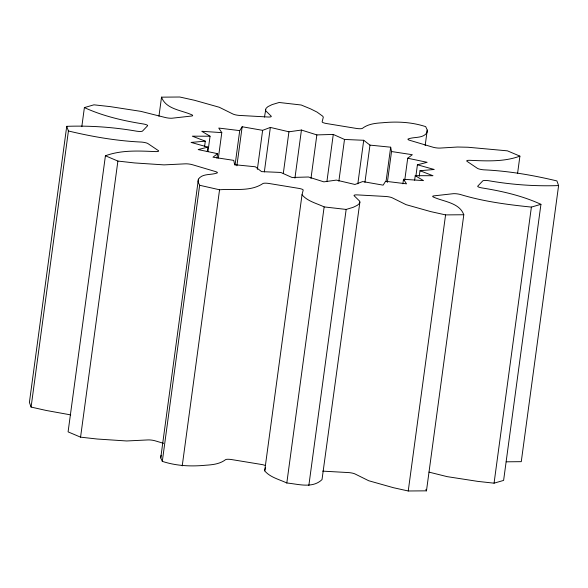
<?xml version="1.0" encoding="UTF-8"?>
<svg xmlns="http://www.w3.org/2000/svg" width="588" height="588" viewBox="0 0 588 588"><rect width="100%" height="100%" fill="white"/><g stroke="black" fill="none" stroke-linecap="round" stroke-linejoin="round"><path stroke-width="0.88" d="M265.269 465.542A5.579 1.103 7.7 0 0 260.638 464.329L232.547 459.72A5.579 1.103 7.7 0 0 225.689 459.581C219.941 464.005 212.797 464.777 205.822 465.218C191.115 466.651 176.451 465.997 162.31 461.36L160.744 457.898L161.083 455.259M163.567 443.323L155.68 440.985A5.579 1.103 7.7 0 0 147.86 439.927L126.707 440.971L97.196 439.023L80.563 437.156L68.09 431.871L105.421 155.776L117.894 161.068L134.527 162.935L164.03 164.883L185.191 163.839A5.579 1.103 7.7 0 1 193.011 164.89L214.921 171.402A5.579 1.103 7.7 0 1 216.538 173.151C210.724 175.209 202.346 173.342 198.406 179.171L198.068 181.81L199.641 185.271L162.31 461.36M264.468 117.093L265.982 108.405L267.966 106.619L272.09 104.605L279.16 102.481L301.188 105.002L310.648 108.898L317.02 112.08L322.709 116.196L323.312 117.159L322.143 121.819A5.579 1.103 7.7 0 0 327.362 123.671L355.453 128.28A5.579 1.103 7.7 0 0 362.311 128.419C368.059 123.994 375.203 123.223 382.178 122.782C396.885 121.348 411.549 122.003 425.69 126.641L427.255 130.102L426.917 132.741C422.985 138.57 414.606 136.695 408.792 138.761A5.579 1.103 7.7 0 0 410.402 140.51L432.32 147.015A5.579 1.103 7.7 0 0 440.14 148.073L457.56 147.022L467.96 147.243L507.437 150.844L519.91 156.129L517.58 173.387M81.813 126.663L84.393 107.589C103.165 116.196 123.414 120.812 143.715 124.031A5.579 1.103 7.7 0 1 147.463 125.898L142.649 130.926A5.579 1.103 7.7 0 1 136.828 131.22C113.69 127.184 90.199 125.516 66.731 126.332L29.4 402.427L31.09 407.072L46.217 410.461L70.707 414.893M31.09 407.072L68.421 130.984L66.731 126.332M80.563 437.156L117.894 161.068M158.951 116.233L161.531 97.16L179.759 97.013L194.584 100.298L219.28 107.259L232.951 114.028A5.579 1.103 7.7 0 0 240.389 115.476L267.114 116.961A5.579 1.103 7.7 0 0 271.186 116.152L265.666 110.742L265.453 109.824M160.744 457.898L198.406 179.171M204.573 146.61L205.308 141.164L192.335 136.181L210.056 136.225L207.968 151.653M207.263 151.653L207.873 147.118L191.093 142.421L205.308 141.164M216.972 158.209L217.582 153.666L198.134 149.587L207.873 147.118M218.361 158.04L221.794 132.631L218.765 128.066L239.728 130.617L242.16 126.751L262.63 130.338L270.355 127.427L288.936 131.8L301.438 130.044L316.858 134.909L333.278 134.431L344.502 139.452L363.715 140.282L369.97 145.118L390.675 147.198L391.527 151.528L387.352 182.39M182.229 465.865L219.559 189.777C233.914 188.55 250.319 192.026 263.012 183.485A5.579 1.103 7.7 0 1 269.877 183.625L297.962 188.241A5.579 1.103 7.7 0 1 303.188 190.093L302.019 194.753L264.688 470.841C270.157 477.427 279.381 479.426 286.812 482.998C298.381 484.056 312.463 488.768 322.018 479.595L359.878 202.088L359.665 201.162L354.138 195.76A5.579 1.103 7.7 0 1 358.21 194.944L384.942 196.429A5.579 1.103 7.7 0 1 392.38 197.884L406.051 204.653L430.747 211.614L445.572 214.892L463.8 214.752L426.469 490.84L408.241 490.987L393.416 487.702L368.72 480.741L355.049 473.972A5.579 1.103 7.7 0 0 347.611 472.524L322.665 471.135M235.06 165.11L239.728 130.617M236.883 165.787L242.16 126.751M257.353 169.366L262.63 130.338M264.343 171.909L270.355 127.427M283.291 173.556L288.936 131.8M294.933 178.157L301.438 130.044M310.971 178.48L316.858 134.909M326.899 181.633L333.278 134.431M286.812 482.998L324.142 206.91C316.712 203.338 307.48 201.331 302.019 194.753M338.857 181.207L344.502 139.452M308.84 485.519L346.163 209.431L353.241 207.307L357.357 205.293L359.349 203.499L359.878 202.088M357.827 183.853L363.715 140.282M364.935 182.339L369.97 145.118M386.015 181.692L390.675 147.198M402.89 183.816L403.5 179.274L423.522 180.619L415.238 175.68L414.628 180.215M404.772 180.016L407.712 158.231L412.313 154.71L391.527 151.528M415.951 175.68L417.421 164.787L427.16 162.31L407.712 158.231M419.251 176.179L419.986 170.733L434.209 169.476L417.421 164.787M425.168 145.545L427.255 130.102M408.241 490.987L445.572 214.892M494.06 483.174L531.39 207.086L540.938 204.315L503.607 480.411L494.06 483.174L477.846 481.388L447.123 476.633L429.005 472.127M519.91 156.129C503.857 162.045 486.438 161.009 469.68 160.311A5.579 1.103 7.7 0 0 467.254 161.487L477.125 168.146A5.579 1.103 7.7 0 0 483.806 169.829C508.495 170.961 532.904 175.18 556.909 180.928L558.6 185.573L521.269 461.668L506.209 461.815M264.688 470.841L265.467 467.732M217.582 153.666L212.981 157.187L233.767 160.377L234.619 164.706L255.332 166.779L261.579 171.623L280.799 172.453L292.016 177.473L308.435 176.995L323.863 181.854L336.358 180.104L354.939 184.47L362.671 181.567L383.133 185.147L385.574 181.28L406.529 183.831L403.5 179.274M105.421 155.776C121.466 149.867 138.893 150.903 155.644 151.601A5.579 1.103 7.7 0 0 158.076 150.418L148.205 143.766A5.579 1.103 7.7 0 0 141.524 142.076C116.828 140.951 92.426 136.732 68.421 130.984M84.393 107.589L93.94 104.826L110.154 106.612L140.877 111.367L165.125 117.468A5.579 1.103 7.7 0 0 172.776 118.137L190.99 116.093A5.579 1.103 7.7 0 0 191.174 114.542C181.28 110.191 165.823 109.103 161.531 97.16M558.6 185.573C535.131 186.389 511.634 184.72 488.503 180.692A5.579 1.103 7.7 0 0 482.682 180.986L477.868 186.006A5.579 1.103 7.7 0 0 481.616 187.873C501.917 191.1 522.166 195.708 540.938 204.315M415.238 175.68L432.966 175.724L419.986 170.733M221.794 132.631L201.772 131.286L210.056 136.225M531.39 207.086C507.393 204.639 483.351 201.5 460.206 194.444A5.579 1.103 7.7 0 0 452.554 193.775L434.341 195.819A5.579 1.103 7.7 0 0 434.15 197.362C444.05 201.713 459.507 202.801 463.8 214.752M324.142 206.91L346.163 209.431M199.641 185.271L219.559 189.777M425.896 489.429L426.469 490.84"/></g></svg>
